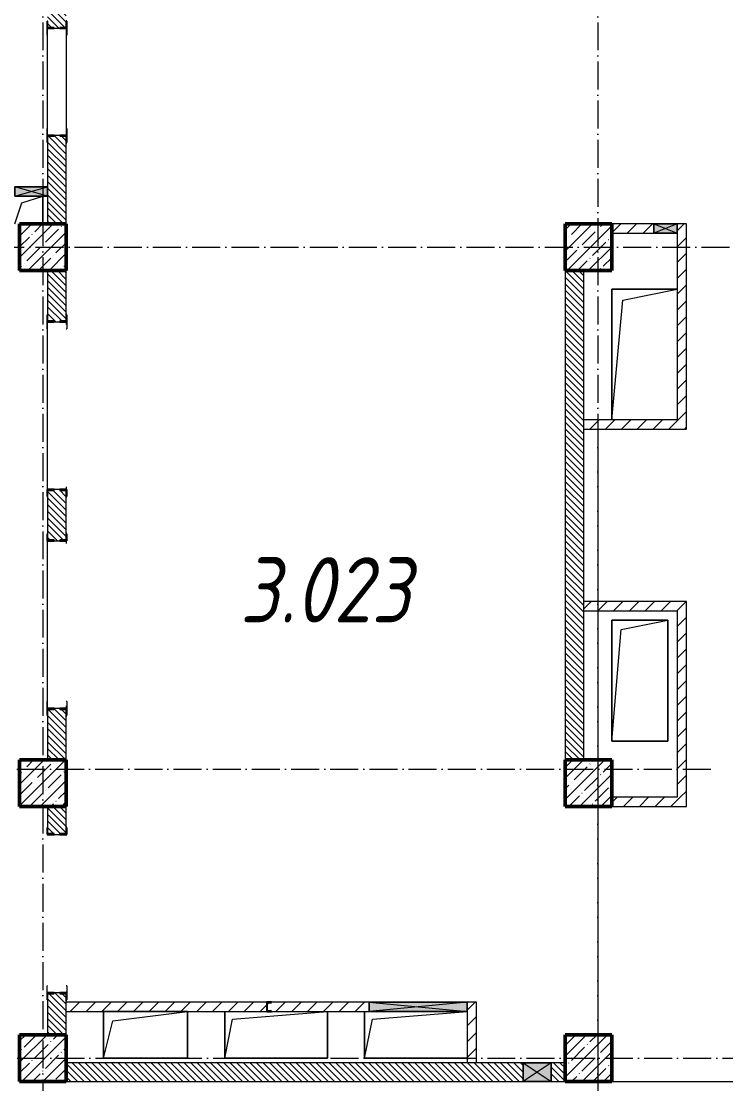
# Model space of a CAD drawing. Header units: millimetres. Extents: x -12989 to 629078, y -109036 to 555275.
# Drawn here: x 366688 to 374243, y -43907 to -32507 of the extents above; entities that cross this region are included whole.
import ezdxf

# ---------------------------------------------------------------- set-up
doc = ezdxf.new("R2010")
doc.units = ezdxf.units.MM
doc.linetypes.add('50_200_ШТРИХ_1Т_ш5_п1_п1_', pattern=[700, 500, -100, 0, -100])
for name, color, linetype, lineweight in [('4 -стяжа', 7, 'Continuous', 30), ('A-DETL-GENF-OTLN', 7, 'Continuous', 9), ('A-FLOR-____-OTLN', 7, 'Continuous', 9), ('A-GENM-____-MCUT', 7, 'Continuous', 25), ('A-GENM-____-OTLN', 7, 'Continuous', 9), ('A-GENM-____-OTLN-1', 7, 'Continuous', 25), ('A-GLAZ-____-OTLN', 7, 'Continuous', 9), ('A-WALL-____-MCUT', 7, 'Continuous', 13), ('A-WALL-____-MCUT-3', 7, 'Continuous', 9), ('A-WALL-____-PATT-1', 7, 'Continuous', 9), ('A-WALL-FNSH-MCUT-1', 7, 'Continuous', 9), ('I-WALL-____-OTLN', 7, 'Continuous', 9), ('S-COLS-____-MCUT', 7, 'Continuous', 50), ('S-COLS-____-OTLN', 7, 'Continuous', 9), ('S-GRID-____-OTLN-1', 7, '50_200_ШТРИХ_1Т_ш5_п1_п1_', 9), ('Марки помещений', 7, 'Continuous', 9)]:
    doc.layers.add(name, color=color, linetype=linetype, lineweight=lineweight)
doc.layers.get('4 -стяжа').off()
doc.styles.add('ISOCPEUR_I_2', font='isocpeui.ttf', dxfattribs={"width": 0.85, "height": 2.3})
pattern_1 = [(135, (283770.707, -86863.456), (-35.35534, -35.35534), [])]
pattern_2 = [(45, (-83150, -43231.04), (-114.04925, 114.04925), []), (45, (-83035.95, -43231.04), (-114.04925, 114.04925), [201.613, -40.323, 3.353, -36.97])]
pattern_3 = [(45, (-89000, -43231.04), (-114.04925, 114.04925), []), (45, (-88885.95, -43231.04), (-114.04925, 114.04925), [201.613, -40.323, 3.353, -36.97])]
pattern_4 = [(45, (283770.71, -86863.46), (-84.85281, 84.85281), [])]

# ---------------------------------------------------------------- blocks, each defined once
blk = doc.blocks.new('BSC_Колонна _Прямоугольная - 500х500-V36-АР1_План отверстий 3 этажа в осях 1-64_Ю-ЯЯ')
at = {"layer": 'S-COLS-____-OTLN'}
h = blk.add_hatch(dxfattribs=at)
h.set_pattern_fill('FP_44', color=256, style=0, pattern_type=2)
h.set_pattern_definition([(45, (-89000, -51931.04), (-114.04925, 114.04925), []), (45, (-88885.95, -51931.04), (-114.04925, 114.04925), [201.613, -40.323, 3.353, -36.97])])
h.paths.add_polyline_path([(-250, -250), (250, -250), (250, 250), (-250, 250)], flags=0)
at = {"layer": 'S-COLS-____-MCUT'}
for p, q in [((250, 250), (-250, 250)), ((-250, 250), (-250, -250)), ((250, -250), (250, 250)), ((-250, -250), (250, -250))]:
    blk.add_line(p, q, dxfattribs=at)
blk = doc.blocks.new('BSC_Колонна _Прямоугольная - 500х500-V37-АР1_План отверстий 3 этажа в осях 1-64_Ю-ЯЯ')
at = {"layer": 'S-COLS-____-OTLN'}
h = blk.add_hatch(dxfattribs=at)
h.set_pattern_fill('FP_45', color=256, style=0, pattern_type=2)
h.set_pattern_definition([(45, (-83150, -51931.04), (-114.04925, 114.04925), []), (45, (-83035.95, -51931.04), (-114.04925, 114.04925), [201.613, -40.323, 3.353, -36.97])])
h.paths.add_polyline_path([(-250, -250), (250, -250), (250, 250), (-250, 250)], flags=0)
at = {"layer": 'S-COLS-____-MCUT'}
for p, q in [((250, 250), (-250, 250)), ((-250, 250), (-250, -250)), ((250, -250), (250, 250)), ((-250, -250), (250, -250))]:
    blk.add_line(p, q, dxfattribs=at)
blk = doc.blocks.new('BSC_Колонна _Прямоугольная - 500х500-V54-АР1_План отверстий 3 этажа в осях 1-64_Ю-ЯЯ')
at = {"layer": 'S-COLS-____-OTLN'}
h = blk.add_hatch(dxfattribs=at)
h.set_pattern_fill('FP_62', color=256, style=0, pattern_type=2)
h.set_pattern_definition([(45, (-89000, -46181.04), (-114.04925, 114.04925), []), (45, (-88885.95, -46181.04), (-114.04925, 114.04925), [201.613, -40.323, 3.353, -36.97])])
h.paths.add_polyline_path([(-250, -250), (250, -250), (250, 250), (-250, 250)], flags=0)
at = {"layer": 'S-COLS-____-MCUT'}
for p, q in [((250, 250), (-250, 250)), ((-250, 250), (-250, -250)), ((250, -250), (250, 250)), ((-250, -250), (250, -250))]:
    blk.add_line(p, q, dxfattribs=at)
blk = doc.blocks.new('BSC_Колонна _Прямоугольная - 500х500-V55-АР1_План отверстий 3 этажа в осях 1-64_Ю-ЯЯ')
at = {"layer": 'S-COLS-____-OTLN'}
h = blk.add_hatch(dxfattribs=at)
h.set_pattern_fill('FP_63', color=256, style=0, pattern_type=2)
h.set_pattern_definition([(45, (-83150, -46181.04), (-114.04925, 114.04925), []), (45, (-83035.95, -46181.04), (-114.04925, 114.04925), [201.613, -40.323, 3.353, -36.97])])
h.paths.add_polyline_path([(-250, -250), (250, -250), (250, 250), (-250, 250)], flags=0)
at = {"layer": 'S-COLS-____-MCUT'}
for p, q in [((250, 250), (-250, 250)), ((-250, 250), (-250, -250)), ((250, -250), (250, 250)), ((-250, -250), (250, -250))]:
    blk.add_line(p, q, dxfattribs=at)
blk = doc.blocks.new('BSC_Колонна _Прямоугольная - 500х500-V120-АР1_План отверстий 3 этажа в осях 1-64_Ю-ЯЯ')
at = {"layer": 'S-COLS-____-OTLN'}
h = blk.add_hatch(dxfattribs=at)
h.set_pattern_fill('FP_125', color=256, style=0, pattern_type=2)
h.set_pattern_definition(pattern_2)
h.paths.add_polyline_path([(-250, -250), (250, -250), (250, 250), (-250, 250)], flags=0)
at = {"layer": 'S-COLS-____-MCUT'}
for p, q in [((250, 250), (-250, 250)), ((-250, 250), (-250, -250)), ((250, -250), (250, 250)), ((-250, -250), (250, -250))]:
    blk.add_line(p, q, dxfattribs=at)
blk = doc.blocks.new('BSC_Колонна _Прямоугольная - 500х500-V121-АР1_План отверстий 3 этажа в осях 1-64_Ю-ЯЯ')
at = {"layer": 'S-COLS-____-OTLN'}
h = blk.add_hatch(dxfattribs=at)
h.set_pattern_fill('FP_126', color=256, style=0, pattern_type=2)
h.set_pattern_definition(pattern_3)
h.paths.add_polyline_path([(-250, -250), (250, -250), (250, 250), (-250, 250)], flags=0)
at = {"layer": 'S-COLS-____-MCUT'}
for p, q in [((250, 250), (-250, 250)), ((-250, 250), (-250, -250)), ((250, -250), (250, 250)), ((-250, -250), (250, -250))]:
    blk.add_line(p, q, dxfattribs=at)
blk = doc.blocks.new('154_Фахверк_СКБ_Швеллер - Тип_100_3960-28515122-АР1_План отверстий 3 этажа в осях 1-64_Ю-ЯЯ')
at = {"layer": 'A-GENM-____-MCUT'}
for p, q in [((175, 50), (125, 50)), ((125, 50), (125, -50)), ((128, 47), (175, 47)), ((128, -47), (128, 47)), ((175, 47), (175, 50)), ((125, -50), (175, -50)), ((175, -47), (128, -47)), ((175, -50), (175, -47))]:
    blk.add_line(p, q, dxfattribs=at)
blk = doc.blocks.new('154_Стойка_СКБ_Уголок - СМ-2180_200-28268025-АР1_План отверстий 3 этажа в осях 1-64_Ю-ЯЯ')
at = {"layer": 'A-GENM-____-MCUT'}
for p, q in [((125, 156), (125, 81)), ((200, 156), (125, 156)), ((131, 81), (131, 150)), ((131, 150), (200, 150)), ((200, 150), (200, 156)), ((125, 81), (131, 81)), ((131, 19), (125, 19)), ((125, 19), (125, -56)), ((131, -50), (131, 19)), ((125, -56), (200, -56)), ((200, -50), (131, -50)), ((200, -56), (200, -50))]:
    blk.add_line(p, q, dxfattribs=at)
blk = doc.blocks.new('Стойка_Влож_Уголок_Опорный - Уголок-28213941-АР1_План отверстий 3 этажа в осях 1-64_Ю-ЯЯ')
at = {"layer": 'A-GENM-____-OTLN'}
for p, q in [((-212, -6), (-212, 0)), ((0, 0), (0, -6)), ((-212, -75), (-212, -6)), ((-212, -6), (-206, -6)), ((-212, -75), (-206, -75)), ((-6, -6), (0, -6)), ((-6, -75), (0, -75)), ((0, -6), (0, -75))]:
    blk.add_line(p, q, dxfattribs=at)
blk = doc.blocks.new('154_Стойка_СКБ_Уголок - СМ-2480_200-28346303-АР1_План отверстий 3 этажа в осях 1-64_Ю-ЯЯ')
at = {"layer": 'A-GENM-____-MCUT'}
for p, q in [((125, 156), (125, 81)), ((200, 156), (125, 156)), ((131, 81), (131, 150)), ((131, 150), (200, 150)), ((200, 150), (200, 156)), ((125, 81), (131, 81)), ((131, 19), (125, 19)), ((125, 19), (125, -56)), ((131, -50), (131, 19)), ((125, -56), (200, -56)), ((200, -50), (131, -50)), ((200, -56), (200, -50))]:
    blk.add_line(p, q, dxfattribs=at)
blk = doc.blocks.new('Стойка_Влож_Полоса боковая - Полоса-V164-АР1_План отверстий 3 этажа в осях 1-64_Ю-ЯЯ')
at = {"layer": 'A-GENM-____-OTLN'}
for p, q in [((-5, 60), (0, 60)), ((-5, -60), (-5, 60)), ((0, 31), (0, -31)), ((0, -60), (-5, -60))]:
    blk.add_line(p, q, dxfattribs=at)
blk = doc.blocks.new('Фахверк_СКБ_Уголок - 200_3960-28268576-АР1_План отверстий 3 этажа в осях 1-64_Ю-ЯЯ')
at = {"layer": 'A-GENM-____-MCUT'}
for p, q in [((200, 156), (125, 156)), ((125, 156), (125, 81)), ((131, 81), (131, 150)), ((131, 150), (200, 150)), ((200, 150), (200, 156)), ((125, 81), (131, 81)), ((131, 19), (125, 19)), ((125, 19), (125, -56)), ((131, -50), (131, 19)), ((125, -56), (200, -56)), ((200, -50), (131, -50)), ((200, -56), (200, -50))]:
    blk.add_line(p, q, dxfattribs=at)
blk = doc.blocks.new('АР_Перемычка - АР_Перемычка-28729843-АР1_План отверстий 3 этажа в осях 1-64_Ю-ЯЯ')
at = {"layer": 'A-GENM-____-OTLN'}
blk.add_line((-400, -100), (-392, -100), dxfattribs=at)
blk = doc.blocks.new('Фахверк_СКБ_Уголок - 200_3550-28267367-АР1_План отверстий 3 этажа в осях 1-64_Ю-ЯЯ')
at = {"layer": 'A-GENM-____-MCUT'}
for p, q in [((200, 156), (125, 156)), ((125, 156), (125, 81)), ((131, 81), (131, 150)), ((131, 150), (200, 150)), ((200, 150), (200, 156)), ((125, 81), (131, 81)), ((131, 19), (125, 19)), ((125, 19), (125, -56)), ((131, -50), (131, 19)), ((125, -56), (200, -56)), ((200, -50), (131, -50)), ((200, -56), (200, -50))]:
    blk.add_line(p, q, dxfattribs=at)
blk = doc.blocks.new('AR_Отверстие прямоугольное _в стене_ - AR_Отверстие прямоугольное _в стене__ВК-32402044-АР1_План отверстий 3 этажа в осях 1-64_Ю-ЯЯ')
at = {"layer": 'A-GLAZ-____-OTLN'}
blk.add_hatch(color=256, dxfattribs=at).paths.add_polyline_path([(150, -100), (150, 100), (-150, 100), (-150, -100), (-91, -100)], flags=0)
at = {"layer": 'A-DETL-GENF-OTLN'}
for p, q in [((-150, -100), (-150, 100)), ((-150, 100), (150, 100)), ((150, 100), (-150, -100)), ((-150, 100), (150, -100)), ((150, 100), (-150, 100)), ((-150, 100), (-150, -100)), ((150, 100), (150, -100)), ((150, -100), (150, 100)), ((150, -100), (-150, -100)), ((-150, -100), (150, -100))]:
    blk.add_line(p, q, dxfattribs=at)
blk = doc.blocks.new('AR_Отверстие прямоугольное _в плите_ - AR_Отверстие прямоугольное _в плите_-30552542-АР1_План отверстий 3 этажа в осях 1-64_Ю-ЯЯ')
at = {"layer": 'A-GENM-____-OTLN'}
for p, q in [((350, 700), (-350, 700)), ((-350, 700), (-350, -700)), ((-233, 583), (350, 700)), ((-350, -700), (-233, 583))]:
    blk.add_line(p, q, dxfattribs=at)
blk = doc.blocks.new('AR_Отверстие прямоугольное _в плите_ - AR_Отверстие прямоугольное _в плите_-30552544-АР1_План отверстий 3 этажа в осях 1-64_Ю-ЯЯ')
at = {"layer": 'A-GENM-____-OTLN'}
for p, q in [((300, 650), (-300, 650)), ((-300, 650), (-300, -650)), ((-200, 550), (300, 650)), ((300, -650), (300, 650)), ((-300, -650), (-200, 550)), ((-300, -650), (300, -650))]:
    blk.add_line(p, q, dxfattribs=at)
blk = doc.blocks.new('AR_Отверстие прямоугольное _в плите_ - AR_Отверстие прямоугольное _в плите_-30459338-АР1_План отверстий 3 этажа в осях 1-64_Ю-ЯЯ')
at = {"layer": 'A-GENM-____-OTLN'}
for p, q in [((-75, 75), (150, 150)), ((150, -150), (150, 150)), ((-150, -150), (-75, 75))]:
    blk.add_line(p, q, dxfattribs=at)
blk = doc.blocks.new('AR_Отверстие прямоугольное _в плите_ - AR_Отверстие прямоугольное _в плите_-30552730-АР1_План отверстий 3 этажа в осях 1-64_Ю-ЯЯ')
at = {"layer": 'A-GENM-____-OTLN'}
for p, q in [((450, 250), (-450, 250)), ((-450, 250), (-450, -250)), ((-350, 150), (450, 250)), ((450, -250), (450, 250)), ((-450, -250), (-350, 150)), ((-450, -250), (450, -250))]:
    blk.add_line(p, q, dxfattribs=at)
blk = doc.blocks.new('AR_Отверстие прямоугольное _в плите_ - AR_Отверстие прямоугольное _в плите_-V202-АР1_План отверстий 3 этажа в осях 1-64_Ю-ЯЯ')
at = {"layer": 'A-GENM-____-OTLN'}
for p, q in [((-550, 250), (-550, -250)), ((-467, 167), (550, 250)), ((550, -250), (550, 250)), ((-550, -250), (-467, 167)), ((-550, -250), (550, -250))]:
    blk.add_line(p, q, dxfattribs=at)
blk = doc.blocks.new('AR_Отверстие прямоугольное _в плите_ - AR_Отверстие прямоугольное _в плите_-V203-АР1_План отверстий 3 этажа в осях 1-64_Ю-ЯЯ')
at = {"layer": 'A-GENM-____-OTLN'}
for p, q in [((-550, 250), (-550, -250)), ((-467, 167), (550, 250)), ((-550, -250), (-467, 167)), ((-550, -250), (550, -250))]:
    blk.add_line(p, q, dxfattribs=at)
blk = doc.blocks.new('AR_Отверстие прямоугольное _в стене__БезПР - AR_Отверстие прямоугольное _в стене__БезПР-36899082-АР1_План отверстий 3 этажа в осях 1-64_Ю-ЯЯ')
at = {"layer": 'A-GLAZ-____-OTLN'}
blk.add_hatch(color=256, dxfattribs=at).paths.add_polyline_path([(525, -50), (525, 50), (-525, 50), (-525, -50)], flags=0)
at = {"layer": 'A-DETL-GENF-OTLN'}
for p, q in [((-525, -50), (-525, 50)), ((-525, 50), (525, 50)), ((525, 50), (-525, -50)), ((-525, 50), (525, -50)), ((525, 50), (-525, 50)), ((-525, 50), (-525, -50)), ((525, 50), (525, -50)), ((525, -50), (525, 50)), ((525, -50), (-525, -50)), ((-525, -50), (525, -50))]:
    blk.add_line(p, q, dxfattribs=at)
at = {"layer": 'A-GLAZ-____-OTLN'}
blk.add_line((525, 50), (-525, 50), dxfattribs=at)
blk = doc.blocks.new('AR_Отверстие прямоугольное _в стене__БезПР - AR_Отверстие прямоугольное _в стене__БезПР-36899173-АР1_План отверстий 3 этажа в осях 1-64_Ю-ЯЯ')
at = {"layer": 'A-GLAZ-____-OTLN'}
blk.add_hatch(color=256, dxfattribs=at).paths.add_polyline_path([(175, 50), (-175, 50), (-175, -50), (175, -50)], flags=0)
at = {"layer": 'A-DETL-GENF-OTLN'}
for p, q in [((-175, -50), (-175, 50)), ((-175, 50), (175, 50)), ((175, 50), (-175, -50)), ((-175, 50), (175, -50)), ((175, 50), (-175, 50)), ((-175, 50), (-175, -50)), ((175, 50), (175, -50)), ((175, -50), (175, 50)), ((175, -50), (-175, -50)), ((-175, -50), (175, -50))]:
    blk.add_line(p, q, dxfattribs=at)
at = {"layer": 'A-GLAZ-____-OTLN'}
blk.add_line((175, 50), (-175, 50), dxfattribs=at)
blk = doc.blocks.new('AR_Отверстие прямоугольное _в стене__БезПР - AR_Отверстие прямоугольное _в стене__БезПР-36427648-АР1_План отверстий 3 этажа в осях 1-64_Ю-ЯЯ')
at = {"layer": 'A-GLAZ-____-OTLN'}
blk.add_hatch(color=256, dxfattribs=at).paths.add_polyline_path([(125, -50), (125, 50), (-125, 50), (-125, -50)], flags=0)
at = {"layer": 'A-DETL-GENF-OTLN'}
for p, q in [((-125, -50), (-125, 50)), ((-125, 50), (125, 50)), ((125, 50), (-125, -50)), ((-125, 50), (125, -50)), ((125, 50), (-125, 50)), ((-125, 50), (-125, -50)), ((125, 50), (125, -50)), ((125, -50), (125, 50)), ((125, -50), (-125, -50)), ((-125, -50), (125, -50))]:
    blk.add_line(p, q, dxfattribs=at)
at = {"layer": 'A-GLAZ-____-OTLN'}
blk.add_line((125, 50), (-125, 50), dxfattribs=at)
blk = doc.blocks.new('BSC_Колонна _Прямоугольная - 500х500-V144-АР1_План отверстий 3 этажа в осях 1-64_А-ГГ')
at = {"layer": 'S-COLS-____-OTLN'}
h = blk.add_hatch(dxfattribs=at)
h.set_pattern_fill('FP_167', color=256, style=0, pattern_type=2)
h.set_pattern_definition(pattern_2)
h.paths.add_polyline_path([(-250, -250), (250, -250), (250, 250), (-250, 250)], flags=0)
at = {"layer": 'S-COLS-____-MCUT'}
for p, q in [((250, 250), (-250, 250)), ((-250, 250), (-250, -250)), ((250, -250), (250, 250)), ((-250, -250), (250, -250))]:
    blk.add_line(p, q, dxfattribs=at)
blk = doc.blocks.new('BSC_Колонна _Прямоугольная - 500х500-V145-АР1_План отверстий 3 этажа в осях 1-64_А-ГГ')
at = {"layer": 'S-COLS-____-OTLN'}
h = blk.add_hatch(dxfattribs=at)
h.set_pattern_fill('FP_168', color=256, style=0, pattern_type=2)
h.set_pattern_definition(pattern_3)
h.paths.add_polyline_path([(-250, -250), (250, -250), (250, 250), (-250, 250)], flags=0)
at = {"layer": 'S-COLS-____-MCUT'}
for p, q in [((250, 250), (-250, 250)), ((-250, 250), (-250, -250)), ((250, -250), (250, 250)), ((-250, -250), (250, -250))]:
    blk.add_line(p, q, dxfattribs=at)
blk = doc.blocks.new('AR_Отверстие прямоугольное _в стене_ - AR_Отверстие прямоугольное _в стене__ВК-32402044-АР1_План отверстий 3 этажа в осях 1-64_А-ГГ')
at = {"layer": 'A-GLAZ-____-OTLN'}
blk.add_hatch(color=256, dxfattribs=at).paths.add_polyline_path([(150, -100), (150, 100), (-150, 100), (-150, -100), (-90, -100)], flags=0)
at = {"layer": 'A-DETL-GENF-OTLN'}
for p, q in [((-150, -100), (-150, 100)), ((-150, 100), (150, 100)), ((150, 100), (-150, -100)), ((-150, 100), (150, -100)), ((150, 100), (-150, 100)), ((-150, 100), (-150, -100)), ((150, 100), (150, -100)), ((150, -100), (150, 100)), ((150, -100), (-150, -100)), ((-150, -100), (150, -100))]:
    blk.add_line(p, q, dxfattribs=at)
blk = doc.blocks.new('3эт')
at = {"layer": 'S-GRID-____-OTLN-1', "color": 251, "ltscale": 0.6, "true_color": 0x636466}
for p, q in [((366920.7, 4029.4), (366920.7, -46882.4)), ((372870.7, 4029.4), (372870.7, -46882.4)), ((352977.2, -34932.4), (387845.1, -34932.4)), ((372870.7, -36982.5), (372870.7, -91346.1)), ((351097.5, -40532.4), (374089.5, -40532.4)), ((358243, -43632.4), (387705.3, -43632.4)), ((358243, -43632.4), (387705.3, -43632.4))]:
    blk.add_line(p, q, dxfattribs=at)

msp = doc.modelspace()

# ---------------------------------------------------------------- hatches: boundary and pattern name
at = {"layer": 'A-WALL-____-PATT-1'}
h = msp.add_hatch(dxfattribs=at)
h.set_pattern_fill('FP_9', color=256, style=0, pattern_type=2)
h.set_pattern_definition(pattern_1)
h.paths.add_polyline_path([(367170.7074, -34682.4142), (367170.7074, -33738.4142), (367101.7074, -33738.4142), (367101.7074, -33732.4142), (367039.7074, -33732.4142), (367039.7074, -33738.4142), (366970.7074, -33738.4142), (366970.7074, -34682.4142)], flags=0)
h.paths.add_polyline_path([(367101.7074, -32582.4142), (367101.7074, -32576.4142), (367170.7074, -32576.4142), (367170.7074, -32167.4142), (366970.7074, -32167.4142), (366970.7074, -32576.4142), (367039.7074, -32576.4142), (367039.7074, -32582.4142)], flags=0)
h.paths.add_polyline_path([(366970.7074, -31917.4142), (367170.7074, -31917.4142), (367170.7074, -31682.4142), (366970.7074, -31682.4142)], flags=0)
h = msp.add_hatch(dxfattribs=at)
h.set_pattern_fill('FP_7', color=256, style=0, pattern_type=2)
h.set_pattern_definition(pattern_4)
h.paths.add_polyline_path([(373470.7074, -34782.4142), (373470.7074, -34682.4142), (373020.7074, -34682.4142), (373020.7074, -34782.4142)], flags=0)
h.paths.add_polyline_path([(373720.7074, -34782.4142), (373820.7074, -34782.4142), (373820.7074, -34682.4142), (373720.7074, -34682.4142)], flags=0)
h = msp.add_hatch(dxfattribs=at)
h.set_pattern_fill('FP_7', color=256, style=0, pattern_type=2)
h.set_pattern_definition(pattern_4)
h.paths.add_polyline_path([(373720.7074, -36782.4142), (373820.7074, -36782.4142), (373820.7074, -34782.4142), (373720.7074, -34782.4142)], flags=0)
h = msp.add_hatch(dxfattribs=at)
h.set_pattern_fill('FP_9', color=256, style=0, pattern_type=2)
h.set_pattern_definition(pattern_1)
h.paths.add_polyline_path([(367170.7074, -40432.4142), (367170.7074, -39888.4142), (367101.7074, -39888.4142), (367101.7074, -39882.4142), (367039.7074, -39882.4142), (367039.7074, -39888.4142), (366970.7074, -39888.4142), (366970.7074, -40432.4142), (367130.7074, -40432.4142)], flags=0)
h.paths.add_polyline_path([(367039.7074, -38082.4142), (367101.7074, -38082.4142), (367101.7074, -38076.4142), (367170.7074, -38076.4142), (367170.7074, -37538.4142), (367101.7074, -37538.4142), (367101.7074, -37532.4142), (367039.7074, -37532.4142), (367039.7074, -37538.4142), (366970.7074, -37538.4142), (366970.7074, -38076.4142), (367039.7074, -38076.4142)], flags=0)
h.paths.add_polyline_path([(367039.7074, -35732.4142), (367101.7074, -35732.4142), (367101.7074, -35726.4142), (367170.7074, -35726.4142), (367170.7074, -35182.4142), (366970.7074, -35182.4142), (366970.7074, -35726.4142), (367039.7074, -35726.4142)], flags=0)
h = msp.add_hatch(dxfattribs=at)
h.set_pattern_fill('FP_9', color=256, style=0, pattern_type=2)
h.set_pattern_definition(pattern_1)
h.paths.add_polyline_path([(372720.7074, -40432.4142), (372720.7074, -35182.4142), (372520.7074, -35182.4142), (372520.7074, -40432.4142)], flags=0)
h = msp.add_hatch(dxfattribs=at)
h.set_pattern_fill('FP_7', color=256, style=0, pattern_type=2)
h.set_pattern_definition(pattern_4)
h.paths.add_polyline_path([(372720.7074, -36882.4142), (373820.7074, -36882.4142), (373820.7074, -36782.4142), (372720.7074, -36782.4142)], flags=0)
h = msp.add_hatch(dxfattribs=at)
h.set_pattern_fill('FP_7', color=256, style=0, pattern_type=2)
h.set_pattern_definition(pattern_4)
h.paths.add_polyline_path([(373720.7074, -38832.4142), (373720.7074, -38732.4142), (372720.7074, -38732.4142), (372720.7074, -38832.4142)], flags=0)
h = msp.add_hatch(dxfattribs=at)
h.set_pattern_fill('FP_7', color=256, style=0, pattern_type=2)
h.set_pattern_definition(pattern_4)
h.paths.add_polyline_path([(373720.7074, -40832.4142), (373820.7074, -40832.4142), (373820.7074, -38732.4142), (373720.7074, -38732.4142), (373720.7074, -39326.914)], flags=0)
h = msp.add_hatch(dxfattribs=at)
h.set_pattern_fill('FP_7', color=256, style=0, pattern_type=2)
h.set_pattern_definition(pattern_4)
h.paths.add_polyline_path([(373020.7074, -40932.4142), (373820.7074, -40932.4142), (373820.7074, -40832.4142), (373020.7074, -40832.4142)], flags=0)
h = msp.add_hatch(dxfattribs=at)
h.set_pattern_fill('FP_9', color=256, style=0, pattern_type=2)
h.set_pattern_definition(pattern_1)
h.paths.add_polyline_path([(367170.7074, -43382.4142), (367170.7074, -42938.4142), (367101.7074, -42938.4142), (367101.7074, -42932.4142), (367039.7074, -42932.4142), (367039.7074, -42938.4142), (366970.7074, -42938.4142), (366970.7074, -43382.4142), (367130.7074, -43382.4142)], flags=0)
h.paths.add_polyline_path([(367039.7074, -41232.4142), (367101.7074, -41232.4142), (367101.7074, -41226.4142), (367170.7074, -41226.4142), (367170.7074, -40932.4142), (366970.7074, -40932.4142), (366970.7074, -41226.4142), (367039.7074, -41226.4142)], flags=0)
h = msp.add_hatch(dxfattribs=at)
h.set_pattern_fill('FP_7', color=256, style=0, pattern_type=2)
h.set_pattern_definition(pattern_4)
h.paths.add_polyline_path([(367170.7074, -43132.4142), (369320.7074, -43132.4142), (369320.7074, -43032.4142), (367170.7074, -43032.4142)], flags=0)
h.paths.add_polyline_path([(369370.7074, -43132.4142), (370420.7074, -43132.4142), (370420.7074, -43032.4142), (369370.7074, -43032.4142), (369370.7074, -43035.4142), (369323.7074, -43035.4142), (369323.7074, -43129.4142), (369370.7074, -43129.4142)], flags=0)
h = msp.add_hatch(dxfattribs=at)
h.set_pattern_fill('FP_7', color=256, style=0, pattern_type=2)
h.set_pattern_definition(pattern_4)
h.paths.add_polyline_path([(371570.7074, -43682.4142), (371570.7074, -43032.4142), (371470.7074, -43032.4142), (371470.7074, -43682.4142)], flags=0)
h = msp.add_hatch(dxfattribs=at)
h.set_pattern_fill('FP_9', color=256, style=0, pattern_type=2)
h.set_pattern_definition(pattern_1)
h.paths.add_polyline_path([(372370.7074, -43882.4142), (372520.7074, -43882.4142), (372520.7074, -43682.4142), (372370.7074, -43682.4142)], flags=0)
h.paths.add_polyline_path([(372070.7074, -43882.4142), (372070.7074, -43682.4142), (367170.7074, -43682.4142), (367170.7074, -43882.4142), (368594.9673, -43882.4142)], flags=0)
h = msp.add_hatch(dxfattribs=at)
h.set_pattern_fill('FP_6', color=256, style=0, pattern_type=2)
h.set_pattern_definition(pattern_1)
h.paths.add_polyline_path([(372370.7074, -43882.4142), (372520.7074, -43882.4142), (372520.7074, -43682.4142), (372370.7074, -43682.4142)], flags=0)
h.paths.add_polyline_path([(372070.7074, -43882.4142), (372070.7074, -43682.4142), (367170.7074, -43682.4142), (367170.7074, -43882.4142), (368595.3163, -43882.4142)], flags=0)

# ---------------------------------------------------------------- linework, layer by layer
at = {"layer": 'A-FLOR-____-OTLN'}
for p, q in [((366920.7074, -34382.4142), (366920.7074, -34682.4142)), ((373020.7074, -35382.4142), (373720.7074, -35382.4142)), ((373020.7074, -36782.4142), (373020.7074, -35382.4142)), ((373020.7074, -38932.4142), (373620.7074, -38932.4142)), ((373020.7074, -40232.4142), (373020.7074, -38932.4142)), ((373620.7074, -38932.4142), (373620.7074, -40232.4142)), ((373620.7074, -40232.4142), (373020.7074, -40232.4142)), ((367570.7074, -43133.6642), (368470.7074, -43133.6642)), ((367570.7074, -43633.6642), (367570.7074, -43133.6642)), ((368470.7074, -43133.6642), (368470.7074, -43633.6642)), ((368870.7074, -43632.4142), (368870.7074, -43132.4142)), ((369970.7074, -43132.4142), (369970.7074, -43632.4142)), ((370370.7074, -43632.4142), (370370.7074, -43132.4142)), ((368470.7074, -43633.6642), (367570.7074, -43633.6642)), ((369970.7074, -43632.4142), (368870.7074, -43632.4142)), ((371470.7074, -43632.4142), (370370.7074, -43632.4142)), ((373020.7074, -43882.4142), (376470.7074, -43882.4142)), ((373020.7074, -43882.4142), (376470.7074, -43882.4142))]:
    msp.add_line(p, q, dxfattribs=at)
at = {"layer": 'A-WALL-____-MCUT'}
for p, q in [((367039.7074, -32582.4142), (367101.7074, -32582.4142)), ((367101.7074, -33732.4142), (367039.7074, -33732.4142)), ((366970.7074, -33807.4142), (366970.7074, -34282.4142)), ((367170.7074, -34682.4142), (367170.7074, -33807.4142)), ((366970.7074, -34382.4142), (366970.7074, -34682.4142)), ((366970.7074, -35182.4142), (366970.7074, -35657.4142)), ((367170.7074, -35657.4142), (367170.7074, -35182.4142)), ((372520.7074, -35182.4142), (372520.7074, -40432.4142)), ((372720.7074, -40432.4142), (372720.7074, -35182.4142)), ((366970.7074, -37607.4142), (366970.7074, -38007.4142)), ((367101.7074, -37532.4142), (367039.7074, -37532.4142)), ((367170.7074, -38007.4142), (367170.7074, -37607.4142)), ((367039.7074, -38082.4142), (367101.7074, -38082.4142)), ((366970.7074, -39957.4142), (366970.7074, -40432.4142)), ((367170.7074, -40432.4142), (367170.7074, -39957.4142)), ((366970.7074, -40932.4142), (366970.7074, -41157.4142)), ((367170.7074, -41157.4142), (367170.7074, -40932.4142)), ((367039.7074, -41232.4142), (367101.7074, -41232.4142)), ((366970.7074, -43007.4142), (366970.7074, -43382.4142)), ((367170.7074, -43382.4142), (367170.7074, -43007.4142)), ((372070.7074, -43682.4142), (367170.7074, -43682.4142)), ((372520.7074, -43682.4142), (372370.7074, -43682.4142)), ((367170.7074, -43882.4142), (372070.7074, -43882.4142)), ((372370.7074, -43882.4142), (372520.7074, -43882.4142))]:
    msp.add_line(p, q, dxfattribs=at)
at = {"layer": 'A-WALL-____-MCUT-3'}
for p, q in [((372070.7074, -43682.4142), (367170.7074, -43682.4142)), ((372520.7074, -43682.4142), (372370.7074, -43682.4142)), ((367170.7074, -43882.4142), (372070.7074, -43882.4142)), ((372370.7074, -43882.4142), (372520.7074, -43882.4142))]:
    msp.add_line(p, q, dxfattribs=at)
at = {"layer": 'A-WALL-FNSH-MCUT-1'}
for p, q in [((373470.7074, -34682.4142), (373020.7074, -34682.4142)), ((373820.7074, -34682.4142), (373720.7074, -34682.4142)), ((373820.7074, -36882.4142), (373820.7074, -34682.4142)), ((373020.7074, -34782.4142), (373470.7074, -34782.4142)), ((373720.7074, -34782.4142), (373720.7074, -36782.4142)), ((373720.7074, -36782.4142), (372720.7074, -36782.4142)), ((372720.7074, -36882.4142), (373820.7074, -36882.4142)), ((373820.7074, -38732.4142), (372720.7074, -38732.4142)), ((373820.7074, -40932.4142), (373820.7074, -38732.4142)), ((372720.7074, -38832.4142), (373720.7074, -38832.4142)), ((373720.7074, -38832.4142), (373720.7074, -40832.4142)), ((373720.7074, -40832.4142), (373020.7074, -40832.4142)), ((373020.7074, -40932.4142), (373820.7074, -40932.4142)), ((369320.7074, -43032.4142), (367170.7074, -43032.4142)), ((370420.7074, -43032.4142), (369370.7074, -43032.4142)), ((371570.7074, -43032.4142), (371470.7074, -43032.4142)), ((371570.7074, -43682.4142), (371570.7074, -43032.4142)), ((367170.7074, -43132.4142), (369320.7074, -43132.4142)), ((369370.7074, -43132.4142), (370420.7074, -43132.4142)), ((371470.7074, -43132.4142), (371470.7074, -43682.4142))]:
    msp.add_line(p, q, dxfattribs=at)
at = {"layer": 'I-WALL-____-OTLN'}
for p, q in [((366970.7074, -33732.4142), (366970.7074, -32582.4142)), ((367170.7074, -32582.4142), (367170.7074, -33732.4142)), ((366970.7074, -37532.4142), (366970.7074, -35732.4142)), ((367170.7074, -35732.4142), (367170.7074, -35762.4142)), ((367170.7074, -37502.4142), (367170.7074, -37532.4142)), ((366970.7074, -39882.4142), (366970.7074, -38082.4142)), ((367170.7074, -38082.4142), (367170.7074, -38112.4142)), ((367170.7074, -39852.4142), (367170.7074, -39882.4142))]:
    msp.add_line(p, q, dxfattribs=at)

# ---------------------------------------------------------------- block references
at = {"layer": '4 -стяжа'}
msp.add_blockref('3эт', (0, 0), dxfattribs=at)
at = {"layer": 'A-GENM-____-OTLN'}
for name, p in [('Стойка_Влож_Уголок_Опорный - Уголок-28213941-АР1_План отверстий 3 этажа в осях 1-64_Ю-ЯЯ', (367176.7074, -32582.4142)), ('AR_Отверстие прямоугольное _в плите_ - AR_Отверстие прямоугольное _в плите_-30459338-АР1_План отверстий 3 этажа в осях 1-64_Ю-ЯЯ', (366770.7074, -34532.4142)), ('AR_Отверстие прямоугольное _в плите_ - AR_Отверстие прямоугольное _в плите_-30552542-АР1_План отверстий 3 этажа в осях 1-64_Ю-ЯЯ', (373370.7074, -36082.4142)), ('Стойка_Влож_Уголок_Опорный - Уголок-28213941-АР1_План отверстий 3 этажа в осях 1-64_Ю-ЯЯ', (367176.7074, -35732.4142)), ('AR_Отверстие прямоугольное _в плите_ - AR_Отверстие прямоугольное _в плите_-30552544-АР1_План отверстий 3 этажа в осях 1-64_Ю-ЯЯ', (373320.7074, -39582.4142)), ('AR_Отверстие прямоугольное _в плите_ - AR_Отверстие прямоугольное _в плите_-30552730-АР1_План отверстий 3 этажа в осях 1-64_Ю-ЯЯ', (368020.7074, -43383.6642)), ('AR_Отверстие прямоугольное _в плите_ - AR_Отверстие прямоугольное _в плите_-V202-АР1_План отверстий 3 этажа в осях 1-64_Ю-ЯЯ', (369420.7074, -43382.4142)), ('AR_Отверстие прямоугольное _в плите_ - AR_Отверстие прямоугольное _в плите_-V203-АР1_План отверстий 3 этажа в осях 1-64_Ю-ЯЯ', (370920.7074, -43382.4142))]:
    msp.add_blockref(name, p, dxfattribs=at)
for name, p, rotation in [('Стойка_Влож_Уголок_Опорный - Уголок-28213941-АР1_План отверстий 3 этажа в осях 1-64_Ю-ЯЯ', (366964.7074, -33732.4142), 180), ('АР_Перемычка - АР_Перемычка-28729843-АР1_План отверстий 3 этажа в осях 1-64_Ю-ЯЯ', (367070.7074, -35732.4142), 269.9999999999999), ('Стойка_Влож_Полоса боковая - Полоса-V164-АР1_План отверстий 3 этажа в осях 1-64_Ю-ЯЯ', (367070.7074, -35732.4142), 89.99999999999994), ('Стойка_Влож_Уголок_Опорный - Уголок-28213941-АР1_План отверстий 3 этажа в осях 1-64_Ю-ЯЯ', (366964.7074, -39882.4142), 180), ('Стойка_Влож_Полоса боковая - Полоса-V164-АР1_План отверстий 3 этажа в осях 1-64_Ю-ЯЯ', (367070.7074, -39882.4142), 269.9999999999999), ('Стойка_Влож_Уголок_Опорный - Уголок-28213941-АР1_План отверстий 3 этажа в осях 1-64_Ю-ЯЯ', (366964.7074, -42932.4142), 180), ('Стойка_Влож_Полоса боковая - Полоса-V164-АР1_План отверстий 3 этажа в осях 1-64_Ю-ЯЯ', (367070.7074, -42932.4142), 269.9999999999999)]:
    msp.add_blockref(name, p, dxfattribs=dict(at, rotation=rotation))
at = {"layer": 'A-GENM-____-OTLN-1'}
for name, p, rotation in [('154_Стойка_СКБ_Уголок - СМ-2180_200-28268025-АР1_План отверстий 3 этажа в осях 1-64_Ю-ЯЯ', (367120.7074, -32707.4142), 89.99999999999993), ('154_Стойка_СКБ_Уголок - СМ-2180_200-28268025-АР1_План отверстий 3 этажа в осях 1-64_Ю-ЯЯ', (367020.7074, -33607.4142), 269.9999999999999), ('154_Стойка_СКБ_Уголок - СМ-2480_200-28346303-АР1_План отверстий 3 этажа в осях 1-64_Ю-ЯЯ', (367120.7074, -35857.4142), 89.99999999999993), ('Фахверк_СКБ_Уголок - 200_3550-28267367-АР1_План отверстий 3 этажа в осях 1-64_Ю-ЯЯ', (367020.7074, -37407.4142), 269.9999999999999), ('Фахверк_СКБ_Уголок - 200_3550-28267367-АР1_План отверстий 3 этажа в осях 1-64_Ю-ЯЯ', (367120.7074, -38207.4142), 89.99999999999993), ('154_Стойка_СКБ_Уголок - СМ-2480_200-28346303-АР1_План отверстий 3 этажа в осях 1-64_Ю-ЯЯ', (367020.7074, -39757.4142), 269.9999999999999), ('Фахверк_СКБ_Уголок - 200_3960-28268576-АР1_План отверстий 3 этажа в осях 1-64_Ю-ЯЯ', (367120.7074, -41357.4142), 89.99999999999993), ('154_Стойка_СКБ_Уголок - СМ-2480_200-28346303-АР1_План отверстий 3 этажа в осях 1-64_Ю-ЯЯ', (367020.7074, -42807.4142), 269.9999999999999)]:
    msp.add_blockref(name, p, dxfattribs=dict(at, rotation=rotation))
msp.add_blockref('154_Фахверк_СКБ_Швеллер - Тип_100_3960-28515122-АР1_План отверстий 3 этажа в осях 1-64_Ю-ЯЯ', (369195.7074, -43082.4142), dxfattribs=at)
at = {"layer": 'A-GLAZ-____-OTLN', "rotation": 180}
msp.add_blockref('AR_Отверстие прямоугольное _в стене__БезПР - AR_Отверстие прямоугольное _в стене__БезПР-36899173-АР1_План отверстий 3 этажа в осях 1-64_Ю-ЯЯ', (366795.7074, -34332.4142), dxfattribs=at)
at = {"layer": 'A-GLAZ-____-OTLN'}
for name, p in [('AR_Отверстие прямоугольное _в стене__БезПР - AR_Отверстие прямоугольное _в стене__БезПР-36427648-АР1_План отверстий 3 этажа в осях 1-64_Ю-ЯЯ', (373595.7074, -34732.4142)), ('AR_Отверстие прямоугольное _в стене__БезПР - AR_Отверстие прямоугольное _в стене__БезПР-36899082-АР1_План отверстий 3 этажа в осях 1-64_Ю-ЯЯ', (370945.7074, -43082.4142)), ('AR_Отверстие прямоугольное _в стене_ - AR_Отверстие прямоугольное _в стене__ВК-32402044-АР1_План отверстий 3 этажа в осях 1-64_Ю-ЯЯ', (372220.7074, -43782.4142)), ('AR_Отверстие прямоугольное _в стене_ - AR_Отверстие прямоугольное _в стене__ВК-32402044-АР1_План отверстий 3 этажа в осях 1-64_А-ГГ', (372220.7074, -43782.4142))]:
    msp.add_blockref(name, p, dxfattribs=at)
at = {"layer": 'S-COLS-____-OTLN'}
for name, p in [('BSC_Колонна _Прямоугольная - 500х500-V37-АР1_План отверстий 3 этажа в осях 1-64_Ю-ЯЯ', (366920.7074, -34932.4142)), ('BSC_Колонна _Прямоугольная - 500х500-V36-АР1_План отверстий 3 этажа в осях 1-64_Ю-ЯЯ', (372770.7074, -34932.4142)), ('BSC_Колонна _Прямоугольная - 500х500-V55-АР1_План отверстий 3 этажа в осях 1-64_Ю-ЯЯ', (366920.7074, -40682.4142)), ('BSC_Колонна _Прямоугольная - 500х500-V54-АР1_План отверстий 3 этажа в осях 1-64_Ю-ЯЯ', (372770.7074, -40682.4142)), ('BSC_Колонна _Прямоугольная - 500х500-V120-АР1_План отверстий 3 этажа в осях 1-64_Ю-ЯЯ', (366920.7074, -43632.4142)), ('BSC_Колонна _Прямоугольная - 500х500-V144-АР1_План отверстий 3 этажа в осях 1-64_А-ГГ', (366920.7074, -43632.4142)), ('BSC_Колонна _Прямоугольная - 500х500-V121-АР1_План отверстий 3 этажа в осях 1-64_Ю-ЯЯ', (372770.7074, -43632.4142)), ('BSC_Колонна _Прямоугольная - 500х500-V145-АР1_План отверстий 3 этажа в осях 1-64_А-ГГ', (372770.7074, -43632.4142))]:
    msp.add_blockref(name, p, dxfattribs=at)

# ---------------------------------------------------------------- texts
at = {"layer": 'Марки помещений', "insert": (369032.4912, -38257.7939), "char_height": 700, "width": 785.65375, "attachment_point": 1, "style": 'ISOCPEUR_I_2'}
msp.add_mtext('3.023', dxfattribs=at)

doc.saveas('drawing.dxf')
